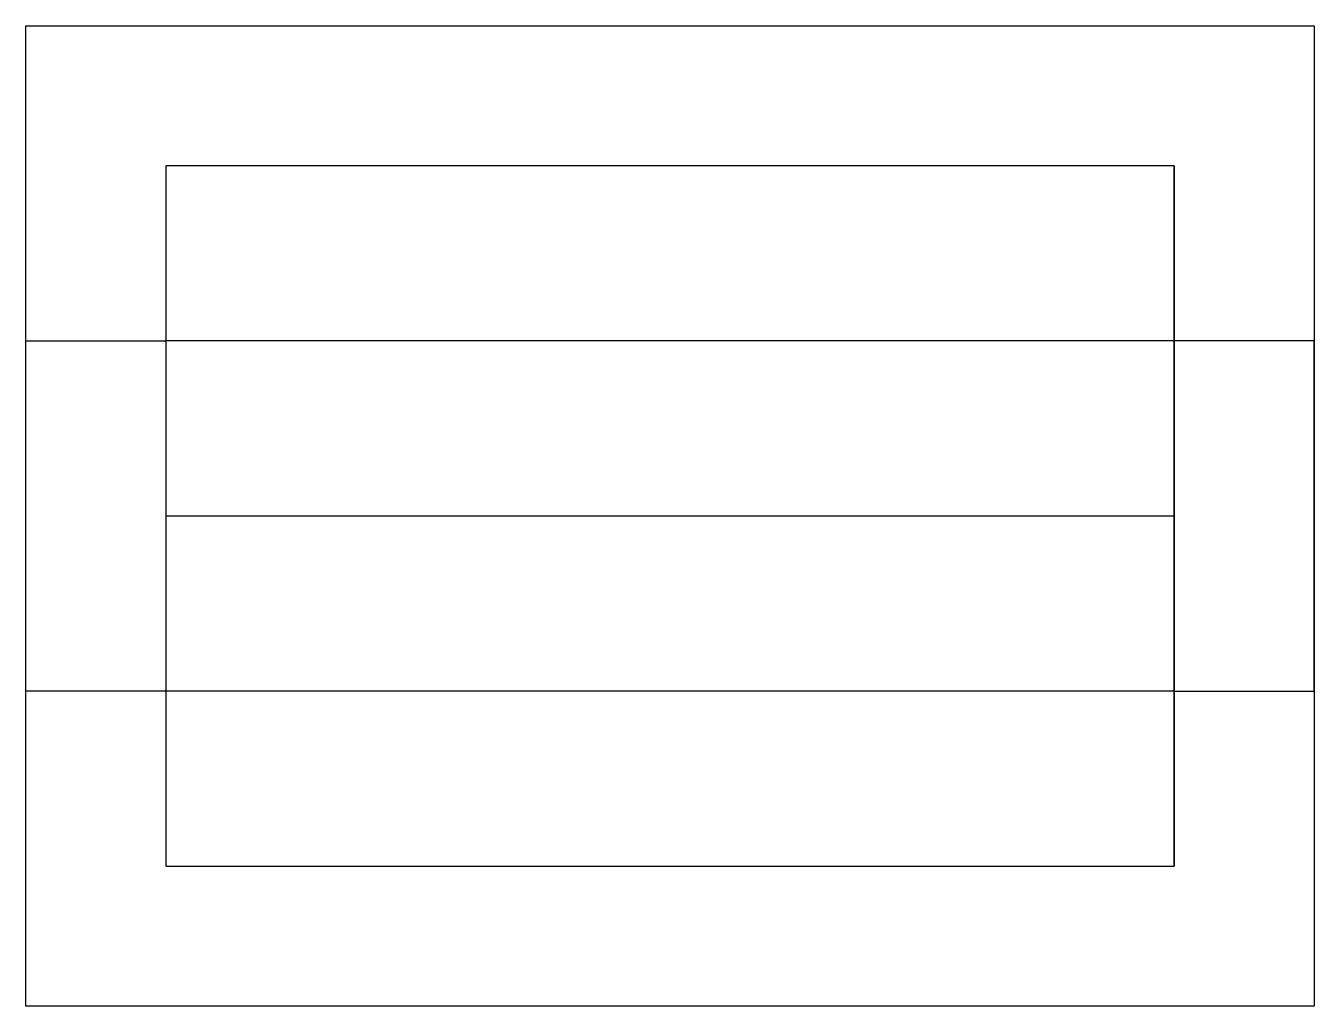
# Model space of a CAD drawing. Header units: millimetres. Extents: x -58 to -12, y 0 to 35.
import ezdxf

# ---------------------------------------------------------------- set-up
doc = ezdxf.new("R2010")
doc.units = ezdxf.units.MM
doc.layers.get('0').update_dxf_attribs({"linetype": 'CONTINUOUS'})

msp = doc.modelspace()

# ---------------------------------------------------------------- linework, layer by layer
for p, q in [((-17, 5), (-17, 30)), ((-17, 30), (-17, 17.5)), ((-58, 11.25), (-58, 23.75)), ((-58, 23.75), (-53, 23.75)), ((-17, 23.75), (-53, 23.75)), ((-53, 23.75), (-53, 11.25)), ((-12, 23.75), (-17, 23.75)), ((-17, 23.75), (-17, 11.25)), ((-12, 11.25), (-12, 23.75)), ((-17, 17.5), (-53, 17.5)), ((-17, 17.5), (-17, 5)), ((-17, 17.5), (-17, 11.25)), ((-53, 11.25), (-58, 11.25)), ((-17, 11.25), (-53, 11.25)), ((-17, 11.25), (-12, 11.25))]:
    msp.add_line(p, q)
for points in [[(-58, 0), (-58, 35), (-12, 35), (-12, 0)], [(-17, 5), (-17, 30), (-53, 30), (-53, 5)]]:
    msp.add_lwpolyline(points, close=True)

doc.saveas('drawing.dxf')
